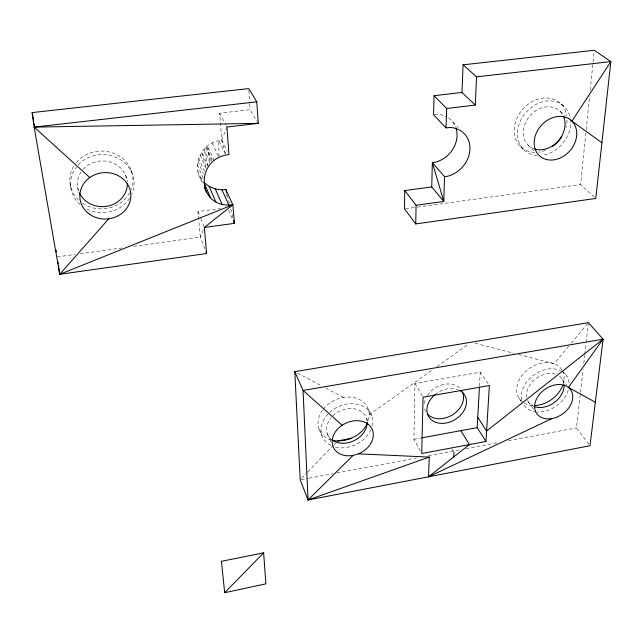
<?xml version="1.0" encoding="UTF-8"?>
<svg xmlns="http://www.w3.org/2000/svg" width="643" height="643" viewBox="0 0 643 643"><rect width="100%" height="100%" fill="white"/><g stroke="black" fill="none" stroke-linecap="round" stroke-linejoin="round"><path stroke-width="0.48" stroke-dasharray="3.21 2.41" d="M420.353 451.016L413.923 439.298L414.952 383.509L480.249 372.193L488.31 383.943M479.477 386.218L480.249 372.193M594.333 197.128L580.621 184.565L586.07 130.851M586.175 129.854L589.607 96.032M590.218 90.06L592.942 63.207M593.047 62.21L594.052 52.26M588.819 444.184L576.458 427.868L583.113 369.307M583.788 363.351L584.688 355.41M584.8 354.422L586.038 343.499M586.159 342.51L588.297 323.646M202.384 182.644C190.786 165.966 201.211 141.741 221.803 140.182L226.609 127.933M203.26 230.106L200.351 237.122L204.876 248.97M568.701 346.223L554.081 363.713L518.403 354.47M571.241 343.185L588.409 322.657M301.591 478.416L307.121 472.653M307.812 471.938L333.404 445.31M334.095 444.594L335.477 443.156M369.186 414.823L432.811 369.524M436.894 366.623L468.707 343.973M301.197 479.67L308.101 478.368M309.09 478.183L332.769 473.722M336.715 472.983L416.624 457.945M428.463 455.718L461.023 449.594M465.958 448.661L497.529 442.722M508.38 440.68L576.458 427.868M413.923 439.298L420.771 438.036M57.203 256.911L75.094 254.435M80.07 253.752L121.816 247.981M133.744 246.333L200.351 237.122L198.743 220.412M405.532 208.766L416.471 207.255M417.468 207.118L580.621 184.565M198.647 219.432L197.891 211.563L220.404 208.565M212.134 142.923L219.014 157.447L218.757 140.495L225.814 154.947L221.803 140.182L219.625 113.2L250.119 109.696L258.261 123.368M434.459 114.631L437.16 114.35A26.025 22.384 -45.8 0 1 446.917 116.978M475.008 343.233L513.58 353.224M297.452 373.077L321.275 385.736M325.688 388.075L343.338 397.454M560.977 103.917L564.602 106.859M560.246 111.48L565.366 115.7M528.321 145.398L534.172 150.848M520.717 146.773L524.053 149.932M452.833 122.082L458.25 127.652M563.212 371.606L566.957 376.3M562.344 379.354L566.989 385.253M200.11 177.259L203.413 181.704M528.297 401.883L533.569 409.181M519.11 398.443L522.566 403.298M451.925 448.983L453.476 451.563M414.952 383.509L422.531 396.353M219.625 113.2L225.572 124.461M226.031 125.329L226.947 127.057M368.302 409.39L371.718 416.061M366.438 418.119L368.64 422.491M221.803 140.182L227.26 151.218M206.323 146.877L212.246 159.777M214.28 160.662L207.528 146.057L210.333 162.325M205.639 147.649L212.335 162.293M228.458 210.269L232.461 218.998M209.883 162.446L204.016 149.489L208.059 165.87M208.3 166.834L201.725 152.086L206.451 169.013M327.4 433.961L330.984 442.006M200.19 155.132L205.953 168.209M319.081 429.17L322.087 436.034M198.663 158.17L204.755 172.179M198.004 161.433L203.309 173.755M197.345 164.696L203.767 179.718M197.843 171.207L202.368 181.905M197.891 211.563L200.399 217.752M200.761 218.636L204.353 227.469M130.786 169.302L131.879 172.903M125.618 175.185L127.459 181.551M227.268 195.207L229.254 202.971M230.741 208.798L232.975 217.535M77.642 187.177L78.759 192.787M70.159 184.179L70.859 187.917M226.087 193.23L226.32 196.115M248.857 90.494L249.677 102.976M249.741 103.933L250.119 109.696M435.006 394.617A20.97 16.027 -31 0 1 457.888 389.594M425.891 411.866A20.849 15.987 -31 0 1 424.324 407.051M424.348 403.491A20.849 15.987 -31 0 1 425.987 398.017M427.499 395.357A20.849 15.987 -31 0 1 460.677 389.087M323.244 409.205A26.564 20.825 -25.6 0 1 355.667 398.009A26.564 20.825 -25.6 0 1 367.796 422.138M331.378 439.981A26.564 20.825 -25.6 0 1 322.673 409.961M562.376 370.762A25.72 19.105 -35.2 0 1 563.292 383.799M532.621 405.532A25.72 19.105 -35.2 0 1 523.941 403.024M522.526 402.076A25.72 19.105 -35.2 0 1 527.533 369.829A25.72 19.105 -35.2 0 1 561.966 370.038M329.626 412.42A26.789 20.898 -25.6 0 1 360.297 405.066A26.789 20.898 -25.6 0 1 371.734 427.233M370.85 429.677A26.789 20.898 -25.6 0 1 335.3 447.094M330.735 445.398A26.789 20.898 -25.6 0 1 328.227 413.787M332.817 415.844A21.09 16.453 -25.6 0 1 354.759 408.835A21.09 16.453 -25.6 0 1 367.169 422.403M331.442 439.531A21.09 16.453 -25.6 0 1 331.016 417.797M561.476 371.075A25.937 19.161 -35.1 0 1 569.095 383.654M568.251 390.116A25.937 19.161 -35.1 0 1 537.307 412.002M536.342 411.938A25.937 19.161 -35.1 0 1 523.723 404.913M521.738 400.267A25.937 19.161 -35.1 0 1 533.143 375.488A25.937 19.161 -35.1 0 1 560.688 370.657M559.715 376.388A20.423 15.086 -35.1 0 1 563.79 383.067M533.851 406.384A20.423 15.086 -35.1 0 1 527.373 400.131M526.593 397.414A20.423 15.086 -35.1 0 1 535.458 378.96A20.423 15.086 -35.1 0 1 556.091 374.379M448.589 118.023A26.025 22.384 -45.8 0 1 455.694 127.258M534.775 152.327A29.417 23.96 -49.1 0 1 514.304 128.078A29.417 23.96 -49.1 0 1 539.638 98.684A29.417 23.96 -49.1 0 1 566.684 115.314M567.046 120.193A29.417 23.96 -49.1 0 1 565.953 127.499M545.425 150.349A29.417 23.96 -49.1 0 1 538.633 152.118M537.218 155.461A29.594 24.04 -49 0 1 517.711 130.489A29.594 24.04 -49 0 1 543.496 101.53A29.594 24.04 -49 0 1 570.317 118.296M570.454 119.252A29.594 24.04 -49 0 1 542.057 155.284M533.915 148.822A23.301 18.928 -49 0 1 529.559 116.23A23.301 18.928 -49 0 1 562.681 114.655M76.316 162.534A31.555 28.895 -1.5 0 1 116.447 154.497A31.555 28.895 -1.5 0 1 131.132 189.524M129.532 192.94A31.555 28.895 -1.5 0 1 82.465 203.156M78.615 200.053A31.555 28.895 -1.5 0 1 75.11 164.094M78.237 164.825A31.764 29.031 -1.9 0 1 118.706 158.692A31.764 29.031 -1.9 0 1 131.855 194.106M129.613 198.317A31.764 29.031 -1.9 0 1 86.283 208.806M80.094 204.53A31.764 29.031 -1.9 0 1 76.445 166.931M78.639 191.067A25.005 22.859 -1.9 0 1 81.404 171.496M83.068 169.398A25.005 22.859 -1.9 0 1 109.406 161.811A25.005 22.859 -1.9 0 1 127.226 180.948"/><path stroke-width="0.96" d="M404.744 190.561L416.085 205.254L443.807 201.436L431.75 186.928L404.744 190.561L404.535 208.903L415.764 223.925L595.78 198.454L610.85 61.599L594.253 50.275L463.064 64.814L461.995 92.455L475.281 105.066L446.652 108.482L434.041 95.711L461.995 92.455M415.764 223.925L416.085 205.254M431.75 186.928L432.361 162.583L435.094 162.269A26.025 22.384 -45.8 0 0 455.975 128.061M434.041 95.711L433.567 114.727L446.041 127.877L449.722 127.483A26.701 22.746 -45 0 1 469.92 149.546A26.701 22.746 -45 0 1 447.295 176.327L444.506 176.656L432.361 162.583L443.807 201.436L444.506 176.656M446.041 127.877L446.652 108.482M552.096 418.513L428.543 476.801L429.235 457.085L358.376 453.837L353.111 455.389L308.061 499.981L300.209 479.855L294.799 371.67L588.409 322.657L603.086 339.183L590.001 445.736L308.061 499.981L303.054 390.438L294.799 371.67M475.281 105.066L476.567 76.847L463.064 64.814M453.701 457.615L453.99 452.423M485.971 441.476L489.387 385.511L423.038 397.205L421.728 453.524L485.971 441.476L477.178 427.635L479.421 387.215M342.14 425.272L303.054 390.438L603.086 339.183L568.412 387.432L595.346 402.205M58.465 265.607L59.727 274.312L206.612 253.527L204.353 227.469L234.47 223.362L232.846 204.779C196.348 209.2 194.467 158.186 228.94 154.609L226.947 127.057L258.261 123.368L256.766 101.819L248.737 88.581L32.15 112.589L34.135 127.105L59.727 274.312L108.739 218.797M224.664 592.725L263.63 552.835L265.889 583.828L224.664 592.725L221.433 561.315L263.63 552.835M204.353 227.469L232.846 204.779L225.773 189.38C217.921 190.762 209.722 187.852 203.968 182.443L210.502 197.795M428.543 476.801L469.398 444.586L460.862 430.641M603.086 339.183L486.606 431.019L477.757 417.267M59.727 274.312L232.846 204.779M308.061 499.981L429.235 457.085M332.214 440.214A26.564 20.825 -25.6 0 0 337.551 440.994L351.536 438.188M421.752 437.859L477.178 427.635M89.787 177.556L34.135 127.105L256.766 101.819M476.567 76.847L610.85 61.599L571.94 121.125A23.759 19.137 -48.4 0 1 558.92 158.54A23.759 19.137 -48.4 0 1 535.539 135.006A23.759 19.137 -48.4 0 1 571.94 121.125L601.912 142.77M337.551 440.994L344.118 440.543L350.636 438.655L356.688 435.472A26.564 20.825 -25.6 0 0 367.474 422.941M34.135 127.105L258.261 123.368M233.666 221.618L234.47 223.362L233.722 220.453M221.964 189.822L228.932 205.238M215.276 188.929L222.084 204.361M209.144 186.414L215.799 201.822M204.281 187.137L206.556 192.522M205.921 251.702L206.612 253.527M225.773 189.38L226.521 192.297M32.15 112.589L33.693 121.487M34.039 123.464L34.384 125.441M56.005 249.99L56.343 251.968M57.902 261.741L58.183 263.678M459.544 390.341A20.97 16.027 -31 0 1 460.701 415.016A20.97 16.027 -31 0 1 431.686 420.08A20.97 16.027 -31 0 1 435.006 394.617M462.454 391.917A20.849 15.987 -31 0 1 452.559 414.807A20.849 15.987 -31 0 1 427.346 413.899M353.111 455.389A21.412 16.557 -25.6 0 1 333.91 434.443A21.412 16.557 -25.6 0 1 368.278 424.316A21.412 16.557 -25.6 0 1 358.376 453.837M562.673 385.655A25.72 19.105 -35.2 0 1 534.574 405.556M367.169 422.403A21.09 16.453 -25.6 0 1 354.96 440.214A21.09 16.453 -25.6 0 1 332.897 440.584M564.024 384.707A20.423 15.086 -35.1 0 1 554.563 402.357A20.423 15.086 -35.1 0 1 534.638 406.681M561.741 136.798A29.417 23.96 -49.1 0 1 552.659 146.371M563.525 116.311A23.301 18.928 -49 0 1 558.333 140.833A23.301 18.928 -49 0 1 534.719 149.088M127.394 183.914A25.005 22.859 -1.9 0 1 107.285 206.194A25.005 22.859 -1.9 0 1 79.41 192.932M551.831 418.561A20.721 15.159 -35 0 0 571.056 390.414A20.721 15.159 -35 0 0 538.183 396.096A20.721 15.159 -35 0 0 551.831 418.561M89.562 214.223A25.527 23.212 -3.2 0 0 130.593 198.872A25.527 23.212 -3.2 0 0 95.839 174.357A25.527 23.212 -3.2 0 0 89.562 214.223"/></g></svg>
